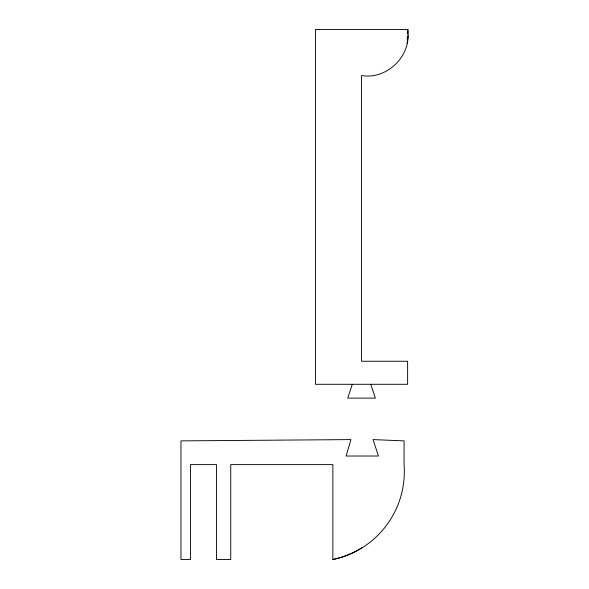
<?xml version="1.0" encoding="UTF-8"?>
<svg xmlns="http://www.w3.org/2000/svg" width="589" height="589" viewBox="0 0 589 589"><rect width="100%" height="100%" fill="white"/><g stroke="black" fill="none" stroke-linecap="round" stroke-linejoin="round"><path stroke-width="0.88" d="M407.36 33.772L407.426 31.18M407.293 38.955L407.352 37.225M407.47 33.772L407.617 29.45C412.123 55.219 387.304 80.03 361.536 75.532L361.536 361.256L407.617 361.256L407.617 384.293L315.454 384.293L315.454 29.45L408.03 29.45L407.75 33.772M407.308 40.685L407.529 37.225M407.139 43.277L408.03 35.723M352.318 384.293L347.709 398.12L375.362 398.12L370.753 384.293M362.714 547.402L353.275 552.644L343.277 556.708L332.866 559.55L332.866 464.618L230.741 464.618L230.741 559.55L216.502 559.55L216.502 464.618L190.468 464.618L190.468 559.55L180.97 559.55L180.97 440.881L350.934 439.593L346.096 456.019L378.44 456.019L373.058 439.593L404.061 440.881L404.061 464.618A89.852 89.822 -53.1 0 1 332.866 559.55"/></g></svg>
